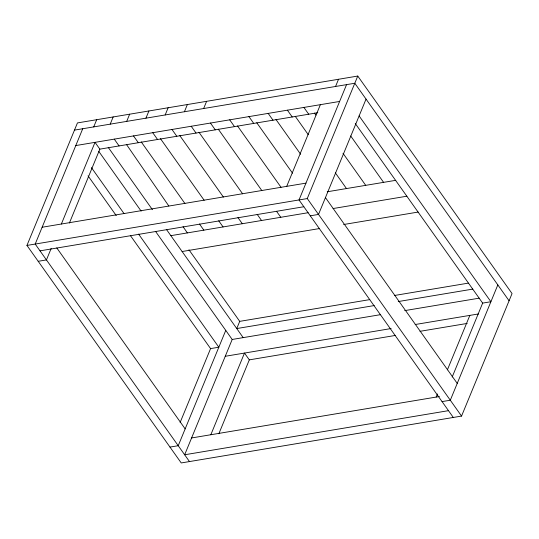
<?xml version="1.0" encoding="UTF-8"?>
<svg xmlns="http://www.w3.org/2000/svg" width="539" height="539" viewBox="0 0 539 539"><rect width="100%" height="100%" fill="white"/><g stroke="black" fill="none" stroke-linecap="round" stroke-linejoin="round"><path stroke-width="0.81" d="M26.95 245.434L77.448 122.919L357.768 76.053L512.05 293.566L461.552 416.081L181.232 462.947L26.95 245.434L307.27 198.568L357.768 76.053M82.723 128.747L35.197 244.059L189.479 461.573M93.712 126.908L96.683 119.698M51.171 248.452L46.442 259.919L38.202 261.294M61.365 224.022L95.026 142.343L99.85 149.141L69.39 223.045M110.205 124.152L113.177 116.943M126.692 121.396L129.663 114.187M145.934 118.176L148.899 110.973M165.17 114.962L168.141 107.753M184.405 111.748L187.377 104.539M203.641 108.528L206.612 101.319M180.12 422.495L210.581 348.598L130.344 235.476M225.76 330.4L178.227 445.713L169.987 447.087M286.714 186.346L320.382 104.667M335.554 86.476L338.526 79.267M155.731 231.676L232.188 339.462L184.655 454.775L448.488 410.664M188.946 249.773L239.72 321.359L236.749 328.561L374.234 305.573M346.55 84.636L299.024 199.949L453.306 417.462M210.83 434.744L244.49 353.065L249.314 359.863L218.854 433.76M366.042 99.115L318.515 214.428L310.275 215.809M436.179 397.061L437.459 393.955M447.404 369.835L469.846 315.382M452.194 377.004L482.654 303.107L355.248 123.485M497.827 284.909L450.301 400.221L442.054 401.602M74.476 130.121L354.797 83.255L509.079 300.769M75.79 145.564L339.617 101.453M99.85 149.141L317.781 112.705M42.123 227.242L305.957 183.132M327.247 191.776L395.767 180.322M40.014 250.851L303.841 206.74M170.856 235.664L308.167 212.71M333.055 208.546L406.891 196.203M182.108 251.524L319.593 228.536M343.612 224.52L418.149 212.063M239.72 321.359L369.754 299.617M394.602 295.46L468.31 283.137M398.254 301.557L472.797 289.099M232.188 339.462L380.662 314.641M404.681 310.626L479.225 298.161M210.581 348.598L218.827 347.217L138.59 234.094M482.654 303.107L490.901 301.725L359.115 115.932M225.255 356.279L391.139 328.547M415.165 324.525L478.659 313.914M249.314 359.863L395.127 335.48M419.982 331.323L467.212 323.427M191.588 437.958L439.386 396.529M350.707 135.996L383.586 182.357M314.466 113.082L315.915 115.124M342.993 153.305L365.725 185.342M303.895 107.423L308.712 114.221M295.231 116.296L308.281 134.703M335.366 172.878L346.483 188.562M287.402 110.185L292.226 116.976M275.988 119.51L300.654 154.282M268.166 113.399L272.99 120.197M325.448 197.611L457.234 383.404M256.753 122.73L292.536 173.174M307.27 198.568L461.552 416.081M248.93 116.613L253.748 123.411M237.517 125.944L281.035 187.302M229.688 119.833L234.512 126.631M218.282 129.165L261.799 190.516M276.568 211.335L280.785 217.284M210.453 123.047L215.277 129.845M198.931 132.23L242.617 193.818M257.177 214.347L261.55 220.505M191.217 126.261L196.034 133.059M179.696 135.444L223.382 197.031M237.942 217.561L242.307 223.719M171.981 129.481L176.799 136.279M160.46 138.664L204.146 200.245M218.706 220.774L223.072 226.932M152.739 132.695L157.563 139.493M141.225 141.878L184.904 203.466M199.47 223.995L203.836 230.153M133.504 135.916L138.328 142.707M114.268 139.129L119.085 145.928M108.245 147.39L152.416 209.664M166.49 229.506L243.177 337.623M98.832 151.459L141.144 211.106M91.414 167.595L123.997 213.525M88.039 175.829L116.242 215.593M56.777 247.9L185.16 428.896M126.456 144.452L168.795 205.959M183.065 226.69L187.35 232.909"/></g></svg>
